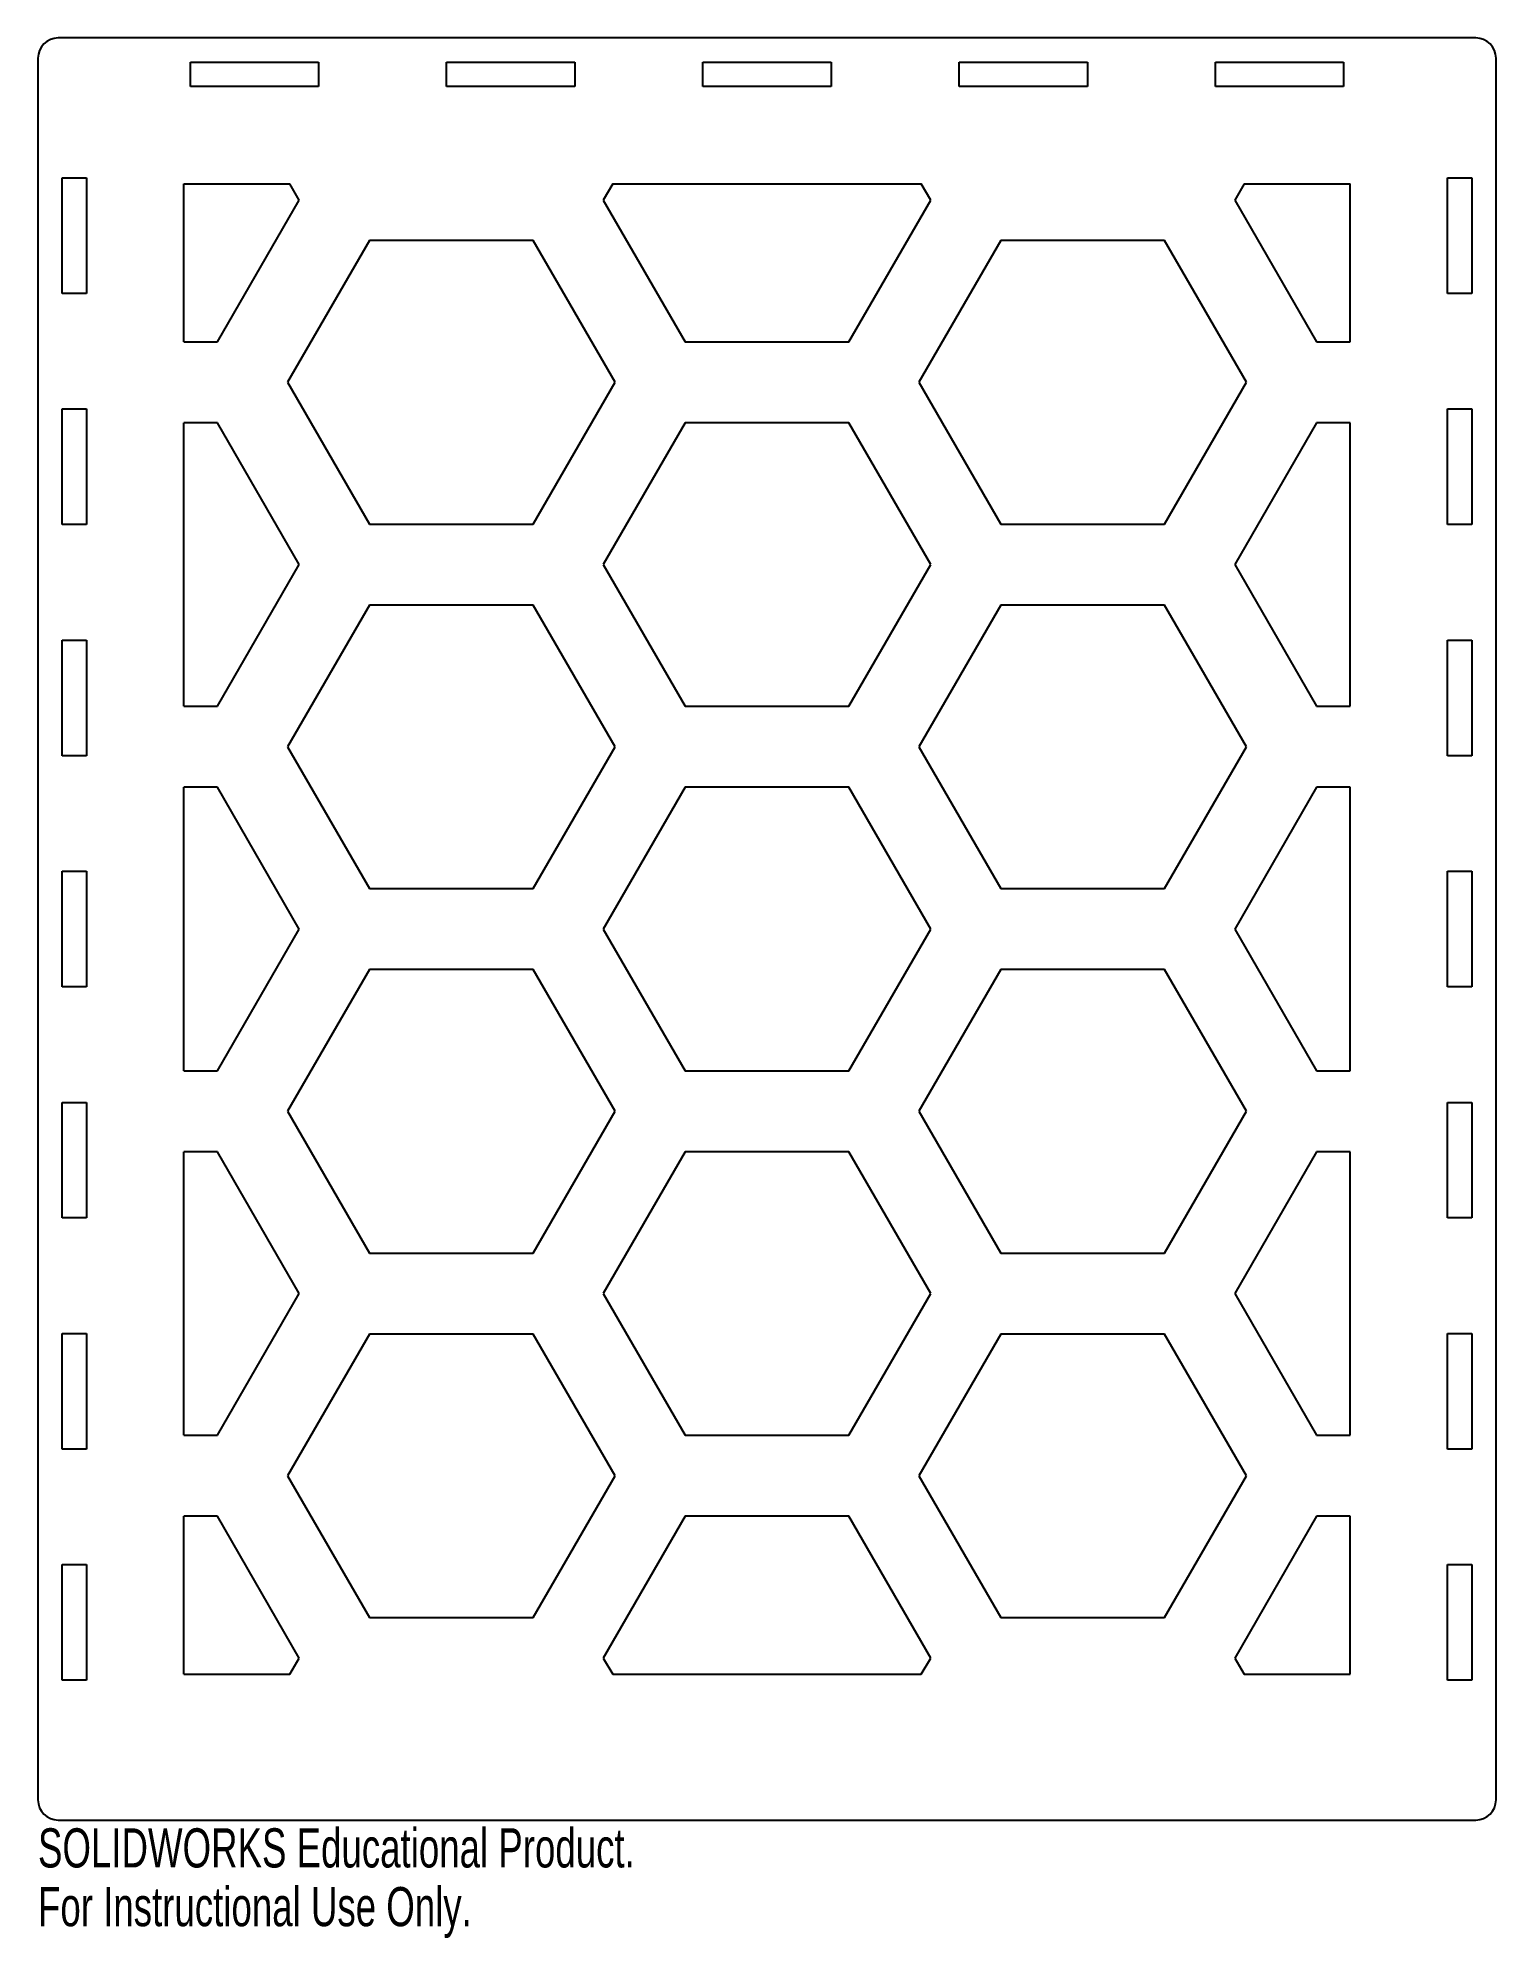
# Model space of a CAD drawing. Header units: millimetres. Extents: x -90 to 90, y -125 to 110.
import ezdxf

# ---------------------------------------------------------------- set-up
doc = ezdxf.new("R2010")
doc.units = ezdxf.units.MM
doc.styles.add('SLDTEXTSTYLE0', font='TXT', dxfattribs={"width": 0.7})

msp = doc.modelspace()

# ---------------------------------------------------------------- linework, layer by layer
at = {"color": 7, "linetype": 'Continuous', "lineweight": 25}
for p, q in [((87.5, 110), (-87.5, 110)), ((-90, 107.5), (-90, -107.5)), ((-71.18, 107), (-55.36, 107)), ((-71.18, 104), (-71.18, 107)), ((-55.36, 107), (-55.36, 104)), ((-39.55, 107), (-23.73, 107)), ((-39.55, 104), (-39.55, 107)), ((-23.73, 107), (-23.73, 104)), ((-7.91, 107), (7.91, 107)), ((-7.91, 104), (-7.91, 107)), ((7.91, 107), (7.91, 104)), ((23.73, 107), (39.55, 107)), ((23.73, 104), (23.73, 107)), ((39.55, 107), (39.55, 104)), ((55.36, 107), (71.18, 107)), ((55.36, 104), (55.36, 107)), ((71.18, 107), (71.18, 104)), ((90, -107.5), (90, 107.5)), ((-55.36, 104), (-71.18, 104)), ((-23.73, 104), (-39.55, 104)), ((7.91, 104), (-7.91, 104)), ((39.55, 104), (23.73, 104)), ((71.18, 104), (55.36, 104)), ((-87, 92.73), (-84, 92.73)), ((-87, 78.47), (-87, 92.73)), ((-84, 92.73), (-84, 78.47)), ((-72, 92), (-58.89, 92)), ((-72, 72.5), (-72, 92)), ((-57.74, 90), (-58.89, 92)), ((-19.05, 92), (-20.21, 90)), ((-19.05, 92), (19.05, 92)), ((20.21, 90), (19.05, 92)), ((58.89, 92), (57.74, 90)), ((58.89, 92), (72, 92)), ((72, 72.5), (72, 92)), ((84, 92.73), (87, 92.73)), ((84, 78.47), (84, 92.73)), ((87, 92.73), (87, 78.47)), ((-67.84, 72.5), (-57.74, 90)), ((-20.21, 90), (-10.1, 72.5)), ((10.1, 72.5), (20.21, 90)), ((57.74, 90), (67.84, 72.5)), ((-49.07, 85), (-59.18, 67.5)), ((-28.87, 85), (-49.07, 85)), ((-18.76, 67.5), (-28.87, 85)), ((28.87, 85), (18.76, 67.5)), ((49.07, 85), (28.87, 85)), ((59.18, 67.5), (49.07, 85)), ((-84, 78.47), (-87, 78.47)), ((87, 78.47), (84, 78.47)), ((-72, 72.5), (-67.84, 72.5)), ((-10.1, 72.5), (10.1, 72.5)), ((67.84, 72.5), (72, 72.5)), ((-59.18, 67.5), (-49.07, 50)), ((-28.87, 50), (-18.76, 67.5)), ((18.76, 67.5), (28.87, 50)), ((49.07, 50), (59.18, 67.5)), ((-87, 64.2), (-84, 64.2)), ((-87, 49.93), (-87, 64.2)), ((-84, 64.2), (-84, 49.93)), ((84, 64.2), (87, 64.2)), ((84, 49.93), (84, 64.2)), ((87, 64.2), (87, 49.93)), ((-72, 27.5), (-72, 62.5)), ((-67.84, 62.5), (-72, 62.5)), ((-57.74, 45), (-67.84, 62.5)), ((-10.1, 62.5), (-20.21, 45)), ((10.1, 62.5), (-10.1, 62.5)), ((20.21, 45), (10.1, 62.5)), ((67.84, 62.5), (57.74, 45)), ((72, 62.5), (67.84, 62.5)), ((72, 27.5), (72, 62.5)), ((-84, 49.93), (-87, 49.93)), ((-49.07, 50), (-28.87, 50)), ((28.87, 50), (49.07, 50)), ((87, 49.93), (84, 49.93)), ((-67.84, 27.5), (-57.74, 45)), ((-20.21, 45), (-10.1, 27.5)), ((10.1, 27.5), (20.21, 45)), ((57.74, 45), (67.84, 27.5)), ((-49.07, 40), (-59.18, 22.5)), ((-28.87, 40), (-49.07, 40)), ((-18.76, 22.5), (-28.87, 40)), ((28.87, 40), (18.76, 22.5)), ((49.07, 40), (28.87, 40)), ((59.18, 22.5), (49.07, 40)), ((-87, 35.67), (-84, 35.67)), ((-87, 21.4), (-87, 35.67)), ((-84, 35.67), (-84, 21.4)), ((84, 35.67), (87, 35.67)), ((84, 21.4), (84, 35.67)), ((87, 35.67), (87, 21.4)), ((-72, 27.5), (-67.84, 27.5)), ((-10.1, 27.5), (10.1, 27.5)), ((67.84, 27.5), (72, 27.5)), ((-84, 21.4), (-87, 21.4)), ((-59.18, 22.5), (-49.07, 5)), ((-28.87, 5), (-18.76, 22.5)), ((18.76, 22.5), (28.87, 5)), ((49.07, 5), (59.18, 22.5)), ((87, 21.4), (84, 21.4)), ((-72, -17.5), (-72, 17.5)), ((-67.84, 17.5), (-72, 17.5)), ((-57.74, 0), (-67.84, 17.5)), ((-10.1, 17.5), (-20.21, 0)), ((10.1, 17.5), (-10.1, 17.5)), ((20.21, 0), (10.1, 17.5)), ((67.84, 17.5), (57.74, 0)), ((72, 17.5), (67.84, 17.5)), ((72, -17.5), (72, 17.5)), ((-87, 7.13), (-84, 7.13)), ((-87, -7.13), (-87, 7.13)), ((-84, 7.13), (-84, -7.13)), ((84, 7.13), (87, 7.13)), ((84, -7.13), (84, 7.13)), ((87, 7.13), (87, -7.13)), ((-49.07, 5), (-28.87, 5)), ((28.87, 5), (49.07, 5)), ((-67.84, -17.5), (-57.74, 0)), ((-20.21, 0), (-10.1, -17.5)), ((10.1, -17.5), (20.21, 0)), ((57.74, 0), (67.84, -17.5)), ((-49.07, -5), (-59.18, -22.5)), ((-28.87, -5), (-49.07, -5)), ((-18.76, -22.5), (-28.87, -5)), ((28.87, -5), (18.76, -22.5)), ((49.07, -5), (28.87, -5)), ((59.18, -22.5), (49.07, -5)), ((-84, -7.13), (-87, -7.13)), ((87, -7.13), (84, -7.13)), ((-72, -17.5), (-67.84, -17.5)), ((-10.1, -17.5), (10.1, -17.5)), ((67.84, -17.5), (72, -17.5)), ((-87, -21.4), (-84, -21.4)), ((-87, -35.67), (-87, -21.4)), ((-84, -21.4), (-84, -35.67)), ((-59.18, -22.5), (-49.07, -40)), ((-28.87, -40), (-18.76, -22.5)), ((18.76, -22.5), (28.87, -40)), ((49.07, -40), (59.18, -22.5)), ((84, -21.4), (87, -21.4)), ((84, -35.67), (84, -21.4)), ((87, -21.4), (87, -35.67)), ((-72, -62.5), (-72, -27.5)), ((-67.84, -27.5), (-72, -27.5)), ((-57.74, -45), (-67.84, -27.5)), ((-10.1, -27.5), (-20.21, -45)), ((10.1, -27.5), (-10.1, -27.5)), ((20.21, -45), (10.1, -27.5)), ((67.84, -27.5), (57.74, -45)), ((72, -27.5), (67.84, -27.5)), ((72, -62.5), (72, -27.5)), ((-84, -35.67), (-87, -35.67)), ((87, -35.67), (84, -35.67)), ((-49.07, -40), (-28.87, -40)), ((28.87, -40), (49.07, -40)), ((-67.84, -62.5), (-57.74, -45)), ((-20.21, -45), (-10.1, -62.5)), ((10.1, -62.5), (20.21, -45)), ((57.74, -45), (67.84, -62.5)), ((-87, -64.2), (-87, -49.93)), ((-87, -49.93), (-84, -49.93)), ((-84, -49.93), (-84, -64.2)), ((-49.07, -50), (-59.18, -67.5)), ((-28.87, -50), (-49.07, -50)), ((-18.76, -67.5), (-28.87, -50)), ((28.87, -50), (18.76, -67.5)), ((49.07, -50), (28.87, -50)), ((59.18, -67.5), (49.07, -50)), ((84, -49.93), (87, -49.93)), ((84, -64.2), (84, -49.93)), ((87, -49.93), (87, -64.2)), ((-72, -62.5), (-67.84, -62.5)), ((-10.1, -62.5), (10.1, -62.5)), ((67.84, -62.5), (72, -62.5)), ((-84, -64.2), (-87, -64.2)), ((87, -64.2), (84, -64.2)), ((-59.18, -67.5), (-49.07, -85)), ((-28.87, -85), (-18.76, -67.5)), ((18.76, -67.5), (28.87, -85)), ((49.07, -85), (59.18, -67.5)), ((-72, -92), (-72, -72.5)), ((-67.84, -72.5), (-72, -72.5)), ((-57.74, -90), (-67.84, -72.5)), ((-10.1, -72.5), (-20.21, -90)), ((10.1, -72.5), (-10.1, -72.5)), ((20.21, -90), (10.1, -72.5)), ((67.84, -72.5), (57.74, -90)), ((72, -72.5), (67.84, -72.5)), ((72, -92), (72, -72.5)), ((-87, -92.73), (-87, -78.47)), ((-87, -78.47), (-84, -78.47)), ((-84, -78.47), (-84, -92.73)), ((84, -92.73), (84, -78.47)), ((84, -78.47), (87, -78.47)), ((87, -78.47), (87, -92.73)), ((-49.07, -85), (-28.87, -85)), ((28.87, -85), (49.07, -85)), ((-58.89, -92), (-57.74, -90)), ((-20.21, -90), (-19.05, -92)), ((19.05, -92), (20.21, -90)), ((57.74, -90), (58.89, -92)), ((-84, -92.73), (-87, -92.73)), ((-72, -92), (-58.89, -92)), ((-19.05, -92), (19.05, -92)), ((58.89, -92), (72, -92)), ((87, -92.73), (84, -92.73)), ((-87.5, -110), (87.5, -110))]:
    msp.add_line(p, q, dxfattribs=at)
for centre, start, end in [((-87.5, 107.5), 90, 180), ((87.5, 107.5), 0, 90), ((-87.5, -107.5), 180, 270), ((87.5, -107.5), 270, 0)]:
    msp.add_arc(centre, 2.5, start, end, dxfattribs=at)

# ---------------------------------------------------------------- texts
at = {"color": 7, "linetype": 'Continuous', "char_height": 4.8336, "attachment_point": 1, "style": 'SLDTEXTSTYLE0'}
for s, insert in [('SOLIDWORKS Educational Product.', (-90, -111.02)), ('For Instructional Use Only.', (-90, -118.27))]:
    msp.add_mtext(s, dxfattribs=dict(at, insert=insert))

doc.saveas('drawing.dxf')
